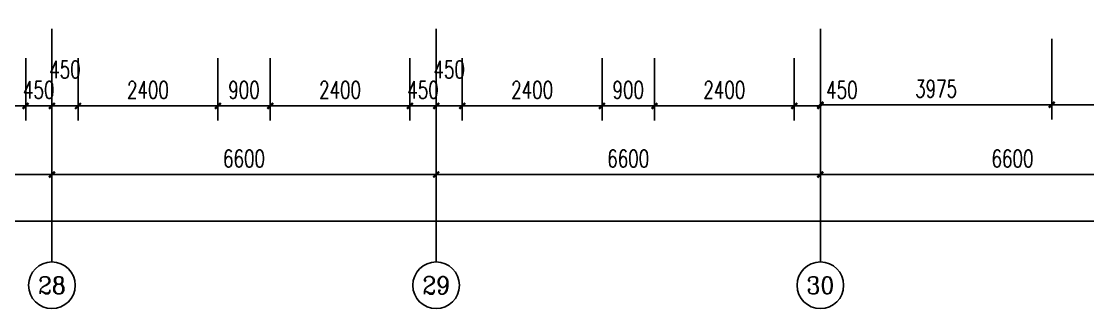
# Model space of a CAD drawing. Extents: x 28056 to 142362, y 13590 to 39190.
# Drawn here: x 100031 to 118348, y 13590 to 18518 of the extents above; entities that cross this region are included whole.
import ezdxf
from ezdxf.enums import TextEntityAlignment as Align

# ---------------------------------------------------------------- set-up
doc = ezdxf.new("R2010")
doc.units = 0
doc.header["$LTSCALE"] = 1000
doc.header["$MEASUREMENT"] = 0
for name, color, linetype in [('AXIS', 3, 'Continuous'), ('AXIS_TEXT', 7, 'Continuous'), ('PUB_DIM', 3, 'Continuous')]:
    doc.layers.add(name, color=color, linetype=linetype)
doc.styles.add('_TCH_AXIS', font='COMPLEX', dxfattribs={"bigfont": 'GBCBIG'})
doc.styles.add('_TCH_DIM_T3', font='SIMPLEX', dxfattribs={"width": 0.705882, "bigfont": 'GBCBIG'})
doc.styles.add('COMPLEX', font='COMPLEX')
doc.dimstyles.new('_TCH_ARCH&&100', dxfattribs={"dimtxt": 297.5, "dimasz": 100, "dimexe": 250, "dimexo": 300, "dimgap": 126.25, "dimtad": 1, "dimdec": 0, "dimzin": 0, "dimdsep": 46, "dimtxsty": '_TCH_DIM_T3', "dimblk": 'ARCHTICK', "dimcen": 0.09, "dimclrt": 7, "dimazin": 2, "dimtfac": 1, "dimtdec": 0, "dimtix": 1, "dimtmove": 2, "dimatfit": 3, "dimfxl": 1, "dimtolj": 1, "dimtzin": 0, "dimarcsym": 0})

# ---------------------------------------------------------------- blocks, each defined once
blk = doc.blocks.new('_ArchTick')
at = {"color": 0, "linetype": 'ByBlock', "const_width": 0.4}
blk.add_lwpolyline([(-0.5, -0.5), (0.5, 0.5)], dxfattribs=at)
blk = doc.blocks.new('*D27')
at = {"layer": 'Defpoints', "color": 0}
for p in [(113756, 18518), (117731, 18518), (117731, 17087)]:
    blk.add_point(p, dxfattribs=at)
at = {"layer": 'PUB_DIM', "color": 0, "lineweight": -2}
for p, q in [((113756, 18218), (113756, 16837)), ((117731, 18218), (117731, 16837)), ((113756, 17087), (117731, 17087))]:
    blk.add_line(p, q, dxfattribs=at)
at = {"layer": 'PUB_DIM', "color": 0, "lineweight": -2, "xscale": 100, "yscale": 100, "zscale": 100, "rotation": 180}
blk.add_blockref('_ArchTick', (113756, 17087), dxfattribs=at)
at = {"layer": 'PUB_DIM', "color": 0, "lineweight": -2, "xscale": 100, "yscale": 100, "zscale": 100}
blk.add_blockref('_ArchTick', (117731, 17087), dxfattribs=at)
at = {"layer": 'PUB_DIM', "color": 7, "insert": (115744, 17362), "char_height": 297.5, "attachment_point": 5, "style": '_TCH_DIM_T3'}
blk.add_mtext('\\A1;3975', dxfattribs=at)
blk = doc.blocks.new('*D28')
at = {"layer": 'Defpoints', "color": 0}
for p in [(117731, 18518), (120131, 18518), (120131, 17087)]:
    blk.add_point(p, dxfattribs=at)
at = {"layer": 'PUB_DIM', "color": 0, "lineweight": -2}
for p, q in [((117731, 18218), (117731, 16837)), ((120131, 18218), (120131, 16837)), ((117731, 17087), (120131, 17087))]:
    blk.add_line(p, q, dxfattribs=at)
at = {"layer": 'PUB_DIM', "color": 0, "lineweight": -2, "xscale": 100, "yscale": 100, "zscale": 100, "rotation": 180}
blk.add_blockref('_ArchTick', (117731, 17087), dxfattribs=at)
at = {"layer": 'PUB_DIM', "color": 0, "lineweight": -2, "xscale": 100, "yscale": 100, "zscale": 100}
blk.add_blockref('_ArchTick', (120131, 17087), dxfattribs=at)
at = {"layer": 'PUB_DIM', "color": 7, "insert": (118931, 17362), "char_height": 297.5, "attachment_point": 5, "style": '_TCH_DIM_T3'}
blk.add_mtext('\\A1;2400', dxfattribs=at)
blk = doc.blocks.new('*D48')
at = {"layer": 'Defpoints', "color": 0}
for p in [(97706, 18184), (100106, 18184), (100106, 17067)]:
    blk.add_point(p, dxfattribs=at)
at = {"layer": 'PUB_DIM', "color": 0, "lineweight": -2}
for p, q in [((97706, 17884), (97706, 16817)), ((100106, 17884), (100106, 16817)), ((97706, 17067), (100106, 17067))]:
    blk.add_line(p, q, dxfattribs=at)
at = {"layer": 'PUB_DIM', "color": 0, "lineweight": -2, "xscale": 100, "yscale": 100, "zscale": 100, "rotation": 180}
blk.add_blockref('_ArchTick', (97706, 17067), dxfattribs=at)
at = {"layer": 'PUB_DIM', "color": 0, "lineweight": -2, "xscale": 100, "yscale": 100, "zscale": 100}
blk.add_blockref('_ArchTick', (100106, 17067), dxfattribs=at)
at = {"layer": 'PUB_DIM', "color": 7, "insert": (98906, 17342), "char_height": 297.5, "attachment_point": 5, "style": '_TCH_DIM_T3'}
blk.add_mtext('\\A1;2400', dxfattribs=at)
blk = doc.blocks.new('*D49')
at = {"layer": 'Defpoints', "color": 0}
for p in [(100106, 18184), (100556, 18184), (100556, 17067)]:
    blk.add_point(p, dxfattribs=at)
at = {"layer": 'PUB_DIM', "color": 0, "lineweight": -2}
for p, q in [((100106, 17884), (100106, 16817)), ((100556, 17884), (100556, 16817)), ((100106, 17067), (100006, 17067)), ((100106, 17067), (100556, 17067)), ((100556, 17067), (100656, 17067))]:
    blk.add_line(p, q, dxfattribs=at)
at = {"layer": 'PUB_DIM', "color": 0, "lineweight": -2, "xscale": 100, "yscale": 100, "zscale": 100}
blk.add_blockref('_ArchTick', (100106, 17067), dxfattribs=at)
at = {"layer": 'PUB_DIM', "color": 0, "lineweight": -2, "xscale": 100, "yscale": 100, "zscale": 100, "rotation": 180}
blk.add_blockref('_ArchTick', (100556, 17067), dxfattribs=at)
at = {"layer": 'PUB_DIM', "color": 7, "insert": (100331, 17342), "char_height": 297.5, "attachment_point": 5, "style": '_TCH_DIM_T3'}
blk.add_mtext('\\A1;450', dxfattribs=at)
blk = doc.blocks.new('*D50')
at = {"layer": 'Defpoints', "color": 0}
for p in [(100556, 18184), (101006, 18184), (101006, 17067)]:
    blk.add_point(p, dxfattribs=at)
at = {"layer": 'PUB_DIM', "color": 0, "lineweight": -2}
for p, q in [((100556, 17884), (100556, 16817)), ((101006, 17884), (101006, 16817)), ((100556, 17067), (101006, 17067))]:
    blk.add_line(p, q, dxfattribs=at)
at = {"layer": 'PUB_DIM', "color": 0, "lineweight": -2, "xscale": 100, "yscale": 100, "zscale": 100, "rotation": 180}
blk.add_blockref('_ArchTick', (100556, 17067), dxfattribs=at)
at = {"layer": 'PUB_DIM', "color": 0, "lineweight": -2, "xscale": 100, "yscale": 100, "zscale": 100}
blk.add_blockref('_ArchTick', (101006, 17067), dxfattribs=at)
at = {"layer": 'PUB_DIM', "color": 7, "insert": (100781, 17692), "char_height": 297.5, "attachment_point": 5, "style": '_TCH_DIM_T3'}
blk.add_mtext('\\A1;450', dxfattribs=at)
blk = doc.blocks.new('*D51')
at = {"layer": 'Defpoints', "color": 0}
for p in [(101006, 18184), (103406, 18184), (103406, 17067)]:
    blk.add_point(p, dxfattribs=at)
at = {"layer": 'PUB_DIM', "color": 0, "lineweight": -2}
for p, q in [((101006, 17884), (101006, 16817)), ((103406, 17884), (103406, 16817)), ((101006, 17067), (103406, 17067))]:
    blk.add_line(p, q, dxfattribs=at)
at = {"layer": 'PUB_DIM', "color": 0, "lineweight": -2, "xscale": 100, "yscale": 100, "zscale": 100, "rotation": 180}
blk.add_blockref('_ArchTick', (101006, 17067), dxfattribs=at)
at = {"layer": 'PUB_DIM', "color": 0, "lineweight": -2, "xscale": 100, "yscale": 100, "zscale": 100}
blk.add_blockref('_ArchTick', (103406, 17067), dxfattribs=at)
at = {"layer": 'PUB_DIM', "color": 7, "insert": (102206, 17342), "char_height": 297.5, "attachment_point": 5, "style": '_TCH_DIM_T3'}
blk.add_mtext('\\A1;2400', dxfattribs=at)
blk = doc.blocks.new('*D52')
at = {"layer": 'Defpoints', "color": 0}
for p in [(103406, 18184), (104306, 18184), (104306, 17067)]:
    blk.add_point(p, dxfattribs=at)
at = {"layer": 'PUB_DIM', "color": 0, "lineweight": -2}
for p, q in [((103406, 17884), (103406, 16817)), ((104306, 17884), (104306, 16817)), ((103406, 17067), (104306, 17067))]:
    blk.add_line(p, q, dxfattribs=at)
at = {"layer": 'PUB_DIM', "color": 0, "lineweight": -2, "xscale": 100, "yscale": 100, "zscale": 100, "rotation": 180}
blk.add_blockref('_ArchTick', (103406, 17067), dxfattribs=at)
at = {"layer": 'PUB_DIM', "color": 0, "lineweight": -2, "xscale": 100, "yscale": 100, "zscale": 100}
blk.add_blockref('_ArchTick', (104306, 17067), dxfattribs=at)
at = {"layer": 'PUB_DIM', "color": 7, "insert": (103856, 17342), "char_height": 297.5, "attachment_point": 5, "style": '_TCH_DIM_T3'}
blk.add_mtext('\\A1;900', dxfattribs=at)
blk = doc.blocks.new('*D53')
at = {"layer": 'Defpoints', "color": 0}
for p in [(104306, 18184), (106706, 18184), (106706, 17067)]:
    blk.add_point(p, dxfattribs=at)
at = {"layer": 'PUB_DIM', "color": 0, "lineweight": -2}
for p, q in [((104306, 17884), (104306, 16817)), ((106706, 17884), (106706, 16817)), ((104306, 17067), (106706, 17067))]:
    blk.add_line(p, q, dxfattribs=at)
at = {"layer": 'PUB_DIM', "color": 0, "lineweight": -2, "xscale": 100, "yscale": 100, "zscale": 100, "rotation": 180}
blk.add_blockref('_ArchTick', (104306, 17067), dxfattribs=at)
at = {"layer": 'PUB_DIM', "color": 0, "lineweight": -2, "xscale": 100, "yscale": 100, "zscale": 100}
blk.add_blockref('_ArchTick', (106706, 17067), dxfattribs=at)
at = {"layer": 'PUB_DIM', "color": 7, "insert": (105506, 17342), "char_height": 297.5, "attachment_point": 5, "style": '_TCH_DIM_T3'}
blk.add_mtext('\\A1;2400', dxfattribs=at)
blk = doc.blocks.new('*D54')
at = {"layer": 'Defpoints', "color": 0}
for p in [(106706, 18184), (107156, 18184), (107156, 17067)]:
    blk.add_point(p, dxfattribs=at)
at = {"layer": 'PUB_DIM', "color": 0, "lineweight": -2}
for p, q in [((106706, 17884), (106706, 16817)), ((107156, 17884), (107156, 16817)), ((106706, 17067), (106606, 17067)), ((106706, 17067), (107156, 17067)), ((107156, 17067), (107256, 17067))]:
    blk.add_line(p, q, dxfattribs=at)
at = {"layer": 'PUB_DIM', "color": 0, "lineweight": -2, "xscale": 100, "yscale": 100, "zscale": 100}
blk.add_blockref('_ArchTick', (106706, 17067), dxfattribs=at)
at = {"layer": 'PUB_DIM', "color": 0, "lineweight": -2, "xscale": 100, "yscale": 100, "zscale": 100, "rotation": 180}
blk.add_blockref('_ArchTick', (107156, 17067), dxfattribs=at)
at = {"layer": 'PUB_DIM', "color": 7, "insert": (106931, 17342), "char_height": 297.5, "attachment_point": 5, "style": '_TCH_DIM_T3'}
blk.add_mtext('\\A1;450', dxfattribs=at)
blk = doc.blocks.new('*D55')
at = {"layer": 'Defpoints', "color": 0}
for p in [(107156, 18184), (107606, 18184), (107606, 17067)]:
    blk.add_point(p, dxfattribs=at)
at = {"layer": 'PUB_DIM', "color": 0, "lineweight": -2}
for p, q in [((107156, 17884), (107156, 16817)), ((107606, 17884), (107606, 16817)), ((107156, 17067), (107606, 17067))]:
    blk.add_line(p, q, dxfattribs=at)
at = {"layer": 'PUB_DIM', "color": 0, "lineweight": -2, "xscale": 100, "yscale": 100, "zscale": 100, "rotation": 180}
blk.add_blockref('_ArchTick', (107156, 17067), dxfattribs=at)
at = {"layer": 'PUB_DIM', "color": 0, "lineweight": -2, "xscale": 100, "yscale": 100, "zscale": 100}
blk.add_blockref('_ArchTick', (107606, 17067), dxfattribs=at)
at = {"layer": 'PUB_DIM', "color": 7, "insert": (107381, 17692), "char_height": 297.5, "attachment_point": 5, "style": '_TCH_DIM_T3'}
blk.add_mtext('\\A1;450', dxfattribs=at)
blk = doc.blocks.new('*D56')
at = {"layer": 'Defpoints', "color": 0}
for p in [(107606, 18184), (110006, 18184), (110006, 17067)]:
    blk.add_point(p, dxfattribs=at)
at = {"layer": 'PUB_DIM', "color": 0, "lineweight": -2}
for p, q in [((107606, 17884), (107606, 16817)), ((110006, 17884), (110006, 16817)), ((107606, 17067), (110006, 17067))]:
    blk.add_line(p, q, dxfattribs=at)
at = {"layer": 'PUB_DIM', "color": 0, "lineweight": -2, "xscale": 100, "yscale": 100, "zscale": 100, "rotation": 180}
blk.add_blockref('_ArchTick', (107606, 17067), dxfattribs=at)
at = {"layer": 'PUB_DIM', "color": 0, "lineweight": -2, "xscale": 100, "yscale": 100, "zscale": 100}
blk.add_blockref('_ArchTick', (110006, 17067), dxfattribs=at)
at = {"layer": 'PUB_DIM', "color": 7, "insert": (108806, 17342), "char_height": 297.5, "attachment_point": 5, "style": '_TCH_DIM_T3'}
blk.add_mtext('\\A1;2400', dxfattribs=at)
blk = doc.blocks.new('*D57')
at = {"layer": 'Defpoints', "color": 0}
for p in [(110006, 18184), (110906, 18184), (110906, 17067)]:
    blk.add_point(p, dxfattribs=at)
at = {"layer": 'PUB_DIM', "color": 0, "lineweight": -2}
for p, q in [((110006, 17884), (110006, 16817)), ((110906, 17884), (110906, 16817)), ((110006, 17067), (110906, 17067))]:
    blk.add_line(p, q, dxfattribs=at)
at = {"layer": 'PUB_DIM', "color": 0, "lineweight": -2, "xscale": 100, "yscale": 100, "zscale": 100, "rotation": 180}
blk.add_blockref('_ArchTick', (110006, 17067), dxfattribs=at)
at = {"layer": 'PUB_DIM', "color": 0, "lineweight": -2, "xscale": 100, "yscale": 100, "zscale": 100}
blk.add_blockref('_ArchTick', (110906, 17067), dxfattribs=at)
at = {"layer": 'PUB_DIM', "color": 7, "insert": (110456, 17342), "char_height": 297.5, "attachment_point": 5, "style": '_TCH_DIM_T3'}
blk.add_mtext('\\A1;900', dxfattribs=at)
blk = doc.blocks.new('*D58')
at = {"layer": 'Defpoints', "color": 0}
for p in [(110906, 18184), (113306, 18184), (113306, 17067)]:
    blk.add_point(p, dxfattribs=at)
at = {"layer": 'PUB_DIM', "color": 0, "lineweight": -2}
for p, q in [((110906, 17884), (110906, 16817)), ((113306, 17884), (113306, 16817)), ((110906, 17067), (113306, 17067))]:
    blk.add_line(p, q, dxfattribs=at)
at = {"layer": 'PUB_DIM', "color": 0, "lineweight": -2, "xscale": 100, "yscale": 100, "zscale": 100, "rotation": 180}
blk.add_blockref('_ArchTick', (110906, 17067), dxfattribs=at)
at = {"layer": 'PUB_DIM', "color": 0, "lineweight": -2, "xscale": 100, "yscale": 100, "zscale": 100}
blk.add_blockref('_ArchTick', (113306, 17067), dxfattribs=at)
at = {"layer": 'PUB_DIM', "color": 7, "insert": (112106, 17342), "char_height": 297.5, "attachment_point": 5, "style": '_TCH_DIM_T3'}
blk.add_mtext('\\A1;2400', dxfattribs=at)
blk = doc.blocks.new('*D59')
at = {"layer": 'Defpoints', "color": 0}
for p in [(113306, 18184), (113756, 18184), (113756, 17067)]:
    blk.add_point(p, dxfattribs=at)
at = {"layer": 'PUB_DIM', "color": 0, "lineweight": -2}
for p, q in [((113306, 17884), (113306, 16817)), ((113756, 17884), (113756, 16817)), ((113306, 17067), (113756, 17067))]:
    blk.add_line(p, q, dxfattribs=at)
at = {"layer": 'PUB_DIM', "color": 0, "lineweight": -2, "xscale": 100, "yscale": 100, "zscale": 100, "rotation": 180}
blk.add_blockref('_ArchTick', (113306, 17067), dxfattribs=at)
at = {"layer": 'PUB_DIM', "color": 0, "lineweight": -2, "xscale": 100, "yscale": 100, "zscale": 100}
blk.add_blockref('_ArchTick', (113756, 17067), dxfattribs=at)
at = {"layer": 'PUB_DIM', "color": 7, "insert": (114126, 17342), "char_height": 297.5, "attachment_point": 5, "style": '_TCH_DIM_T3'}
blk.add_mtext('\\A1;450', dxfattribs=at)
blk = doc.blocks.new('*D80')
at = {"layer": 'AXIS', "color": 0, "lineweight": -2}
for p, q in [((93956, 18090), (93956, 15640)), ((100556, 18090), (100556, 15640)), ((93956, 15890), (100556, 15890))]:
    blk.add_line(p, q, dxfattribs=at)
at = {"layer": 'Defpoints', "color": 0}
for p in [(93956, 18390), (100556, 18390), (100556, 15890)]:
    blk.add_point(p, dxfattribs=at)
at = {"layer": 'AXIS', "color": 0, "lineweight": -2, "xscale": 100, "yscale": 100, "zscale": 100, "rotation": 180}
blk.add_blockref('_ArchTick', (93956, 15890), dxfattribs=at)
at = {"layer": 'AXIS', "color": 0, "lineweight": -2, "xscale": 100, "yscale": 100, "zscale": 100}
blk.add_blockref('_ArchTick', (100556, 15890), dxfattribs=at)
at = {"layer": 'AXIS', "color": 7, "insert": (97256, 16165), "char_height": 297.5, "attachment_point": 5, "style": '_TCH_DIM_T3'}
blk.add_mtext('\\A1;6600', dxfattribs=at)
blk = doc.blocks.new('*D81')
at = {"layer": 'AXIS', "color": 0, "lineweight": -2}
for p, q in [((100556, 18090), (100556, 15640)), ((107156, 18090), (107156, 15640)), ((100556, 15890), (107156, 15890))]:
    blk.add_line(p, q, dxfattribs=at)
at = {"layer": 'Defpoints', "color": 0}
for p in [(100556, 18390), (107156, 18390), (107156, 15890)]:
    blk.add_point(p, dxfattribs=at)
at = {"layer": 'AXIS', "color": 0, "lineweight": -2, "xscale": 100, "yscale": 100, "zscale": 100, "rotation": 180}
blk.add_blockref('_ArchTick', (100556, 15890), dxfattribs=at)
at = {"layer": 'AXIS', "color": 0, "lineweight": -2, "xscale": 100, "yscale": 100, "zscale": 100}
blk.add_blockref('_ArchTick', (107156, 15890), dxfattribs=at)
at = {"layer": 'AXIS', "color": 7, "insert": (103856, 16165), "char_height": 297.5, "attachment_point": 5, "style": '_TCH_DIM_T3'}
blk.add_mtext('\\A1;6600', dxfattribs=at)
blk = doc.blocks.new('*D82')
at = {"layer": 'AXIS', "color": 0, "lineweight": -2}
for p, q in [((107156, 18090), (107156, 15640)), ((113756, 18090), (113756, 15640)), ((107156, 15890), (113756, 15890))]:
    blk.add_line(p, q, dxfattribs=at)
at = {"layer": 'Defpoints', "color": 0}
for p in [(107156, 18390), (113756, 18390), (113756, 15890)]:
    blk.add_point(p, dxfattribs=at)
at = {"layer": 'AXIS', "color": 0, "lineweight": -2, "xscale": 100, "yscale": 100, "zscale": 100, "rotation": 180}
blk.add_blockref('_ArchTick', (107156, 15890), dxfattribs=at)
at = {"layer": 'AXIS', "color": 0, "lineweight": -2, "xscale": 100, "yscale": 100, "zscale": 100}
blk.add_blockref('_ArchTick', (113756, 15890), dxfattribs=at)
at = {"layer": 'AXIS', "color": 7, "insert": (110456, 16165), "char_height": 297.5, "attachment_point": 5, "style": '_TCH_DIM_T3'}
blk.add_mtext('\\A1;6600', dxfattribs=at)
blk = doc.blocks.new('*D83')
at = {"layer": 'AXIS', "color": 0, "lineweight": -2}
for p, q in [((113756, 18090), (113756, 15640)), ((120356, 18090), (120356, 15640)), ((113756, 15890), (120356, 15890))]:
    blk.add_line(p, q, dxfattribs=at)
at = {"layer": 'Defpoints', "color": 0}
for p in [(113756, 18390), (120356, 18390), (120356, 15890)]:
    blk.add_point(p, dxfattribs=at)
at = {"layer": 'AXIS', "color": 0, "lineweight": -2, "xscale": 100, "yscale": 100, "zscale": 100, "rotation": 180}
blk.add_blockref('_ArchTick', (113756, 15890), dxfattribs=at)
at = {"layer": 'AXIS', "color": 0, "lineweight": -2, "xscale": 100, "yscale": 100, "zscale": 100}
blk.add_blockref('_ArchTick', (120356, 15890), dxfattribs=at)
at = {"layer": 'AXIS', "color": 7, "insert": (117056, 16165), "char_height": 297.5, "attachment_point": 5, "style": '_TCH_DIM_T3'}
blk.add_mtext('\\A1;6600', dxfattribs=at)
blk = doc.blocks.new('*D85')
at = {"layer": 'AXIS', "color": 0, "lineweight": -2}
for p, q in [((33856, 18090), (33856, 14840)), ((126956, 18090), (126956, 14840)), ((33856, 15090), (126956, 15090))]:
    blk.add_line(p, q, dxfattribs=at)
at = {"layer": 'Defpoints', "color": 0}
for p in [(33856, 18390), (126956, 18390), (126956, 15090)]:
    blk.add_point(p, dxfattribs=at)
at = {"layer": 'AXIS', "color": 0, "lineweight": -2, "xscale": 100, "yscale": 100, "zscale": 100, "rotation": 180}
blk.add_blockref('_ArchTick', (33856, 15090), dxfattribs=at)
at = {"layer": 'AXIS', "color": 0, "lineweight": -2, "xscale": 100, "yscale": 100, "zscale": 100}
blk.add_blockref('_ArchTick', (126956, 15090), dxfattribs=at)
at = {"layer": 'AXIS', "color": 7, "insert": (80406, 15365), "char_height": 297.5, "attachment_point": 5, "style": '_TCH_DIM_T3'}
blk.add_mtext('\\A1;93100', dxfattribs=at)
blk = doc.blocks.new('_AXISO')
blk.add_circle((0, 0), 0.5)
at = {"layer": 'AXIS_TEXT', "style": 'COMPLEX', "width": 1.041667}
blk.add_attdef('A', text='', height=0.56, dxfattribs=at).set_placement((-0.25, -0.28), (0.25, -0.28), align=Align.FIT)

msp = doc.modelspace()

# ---------------------------------------------------------------- linework, layer by layer
at = {"layer": 'AXIS'}
for p, q in [((100556.2, 18390.3), (100556.2, 14390.3)), ((107156.2, 18390.3), (107156.2, 14390.3)), ((113756.2, 18390.3), (113756.2, 14390.3))]:
    msp.add_line(p, q, dxfattribs=at)

# ---------------------------------------------------------------- block references
ref = msp.add_blockref('_AXISO', (100556.2, 13990.3), dxfattribs=dict(at, xscale=800, yscale=800, zscale=800))
ref.add_attrib('A', '28', dxfattribs={"layer": 'AXIS_TEXT', "height": 294.28, "style": '_TCH_AXIS'}).set_placement((100318, 13843.1), (100794.4, 13843.1), align=Align.FIT)
ref = msp.add_blockref('_AXISO', (107156.2, 13990.3), dxfattribs=dict(at, xscale=800, yscale=800, zscale=800))
ref.add_attrib('A', '29', dxfattribs={"layer": 'AXIS_TEXT', "height": 300.65, "style": '_TCH_AXIS', "width": 0.970588}).set_placement((106920, 13839.9), (107392.4, 13839.9), align=Align.FIT)
ref = msp.add_blockref('_AXISO', (113756.2, 13990.3), dxfattribs=dict(at, xscale=800, yscale=800, zscale=800))
ref.add_attrib('A', '30', dxfattribs={"layer": 'AXIS_TEXT', "height": 294.28, "style": '_TCH_AXIS', "width": 1.030303}).set_placement((113518, 13843.1), (113994.4, 13843.1), align=Align.FIT)

# ---------------------------------------------------------------- dimensions: what is measured, and where the dimension line sits
for p1, p2, distance, text, picture, middle in [((33856.2, 18390.3), (126956.2, 18390.3), -3300, '93100', '*D85', (80406.2, 15365.3)), ((93956.2, 18390.3), (100556.2, 18390.3), -2500, '6600', '*D80', (97256.2, 16165.3)), ((100556.2, 18390.3), (107156.2, 18390.3), -2500, '6600', '*D81', (103856.2, 16165.3)), ((107156.2, 18390.3), (113756.2, 18390.3), -2500, '6600', '*D82', (110456.2, 16165.3)), ((113756.2, 18390.3), (120356.2, 18390.3), -2500, '6600', '*D83', (117056.2, 16165.3))]:
    dim = msp.add_aligned_dim(p1=p1, p2=p2, distance=distance, text=text, dimstyle='_TCH_ARCH&&100', dxfattribs=at)
    dim.commit()
    dim.dimension.update_dxf_attribs({"geometry": picture, "text_midpoint": middle})
at = {"layer": 'PUB_DIM'}
for p1, p2, distance, text, picture, middle in [((113756.2, 18517.6), (117731.2, 18517.6), -1430.6, '3975', '*D27', (115743.7, 17361.9)), ((117731.2, 18517.6), (120131.2, 18517.6), -1430.6, '2400', '*D28', (118931.2, 17361.9)), ((97706.2, 18184.1), (100106.2, 18184.1), -1116.8, '2400', '*D48', (98906.2, 17342.3)), ((100106.2, 18184.1), (100556.2, 18184.1), -1116.8, '450', '*D49', (100331.2, 17342.3)), ((101006.2, 18184.1), (103406.2, 18184.1), -1116.8, '2400', '*D51', (102206.2, 17342.3)), ((103406.2, 18184.1), (104306.2, 18184.1), -1116.8, '900', '*D52', (103856.2, 17342.3)), ((104306.2, 18184.1), (106706.2, 18184.1), -1116.8, '2400', '*D53', (105506.2, 17342.3)), ((106706.2, 18184.1), (107156.2, 18184.1), -1116.8, '450', '*D54', (106931.2, 17342.3)), ((107606.2, 18184.1), (110006.2, 18184.1), -1116.8, '2400', '*D56', (108806.2, 17342.3)), ((110006.2, 18184.1), (110906.2, 18184.1), -1116.8, '900', '*D57', (110456.2, 17342.3)), ((110906.2, 18184.1), (113306.2, 18184.1), -1116.8, '2400', '*D58', (112106.2, 17342.3))]:
    dim = msp.add_aligned_dim(p1=p1, p2=p2, distance=distance, text=text, dimstyle='_TCH_ARCH&&100', dxfattribs=at)
    dim.commit()
    dim.dimension.update_dxf_attribs({"geometry": picture, "text_midpoint": middle})
for base, p1, p2, picture, middle in [((101006.2, 17067.3), (100556.2, 18184.1), (101006.2, 18184.1), '*D50', (100781.2, 17692.3)), ((107606.2, 17067.3), (107156.2, 18184.1), (107606.2, 18184.1), '*D55', (107381.2, 17692.3)), ((113756.2, 17067.3), (113306.2, 18184.1), (113756.2, 18184.1), '*D59', (114126.2, 17342.3))]:
    dim = msp.add_linear_dim(base=base, p1=p1, p2=p2, angle=0, text='450', dimstyle='_TCH_ARCH&&100', dxfattribs=at)
    dim.commit()
    dim.dimension.update_dxf_attribs({"geometry": picture, "text_midpoint": middle, "dimtype": 129})

doc.saveas('drawing.dxf')
